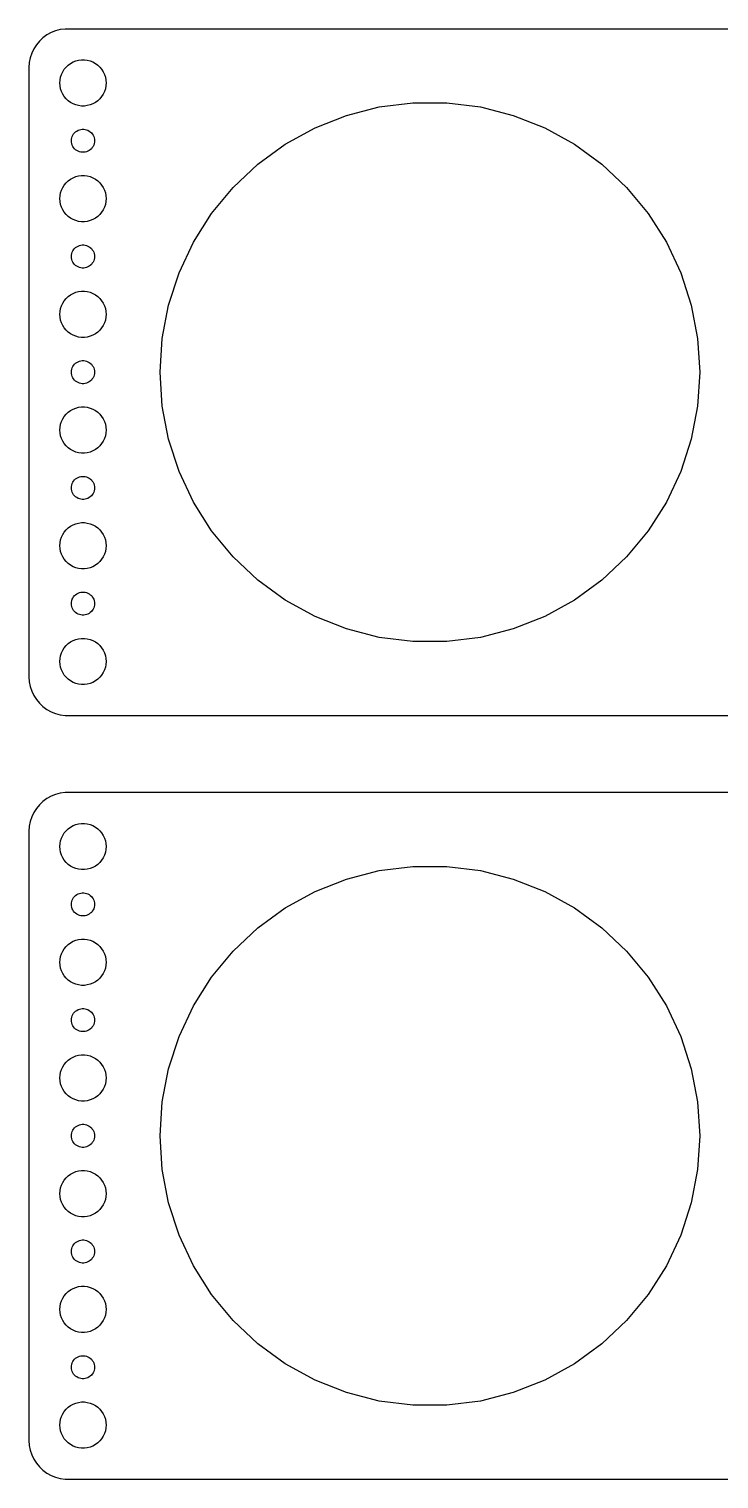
# Model space of a CAD drawing. Header units: metres. Extents: x -127 to 127, y 55 to 242.
# Drawn here: x -127 to -37.5, y 54.5 to 242.5 of the extents above; entities that cross this region are included whole.
import ezdxf

# ---------------------------------------------------------------- set-up
doc = ezdxf.new("R2010")
doc.units = ezdxf.units.M

msp = doc.modelspace()

# ---------------------------------------------------------------- linework, layer by layer
for p, q in [((-125.645, 240.923), (-126.045, 240.439)), ((-125.187, 241.353), (-125.645, 240.923)), ((-124.679, 241.722), (-125.187, 241.353)), ((-124.129, 242.024), (-124.679, 241.722)), ((-123.545, 242.255), (-124.129, 242.024)), ((-122.937, 242.411), (-123.545, 242.255)), ((-122.314, 242.49), (-122.937, 242.411)), ((122.314, 242.49), (-122.314, 242.49)), ((-126.843, 238.743), (-126.961, 238.127)), ((-126.649, 239.341), (-126.843, 238.743)), ((-126.382, 239.909), (-126.649, 239.341)), ((-126.045, 240.439), (-126.382, 239.909)), ((-126.961, 238.127), (-127, 237.5)), ((-127, 237.5), (-127, 158.5)), ((-122.789, 236.604), (-122.629, 236.945)), ((-122.629, 236.945), (-122.427, 237.263)), ((-122.427, 237.263), (-122.187, 237.554)), ((-122.187, 237.554), (-121.912, 237.812)), ((-121.912, 237.812), (-121.607, 238.033)), ((-121.607, 238.033), (-121.277, 238.214)), ((-121.277, 238.214), (-120.927, 238.353)), ((-120.927, 238.353), (-120.562, 238.447)), ((-120.562, 238.447), (-120.188, 238.494)), ((-120.188, 238.494), (-119.812, 238.494)), ((-119.812, 238.494), (-119.438, 238.447)), ((-119.438, 238.447), (-119.073, 238.353)), ((-119.073, 238.353), (-118.723, 238.214)), ((-118.723, 238.214), (-118.393, 238.033)), ((-118.393, 238.033), (-118.088, 237.812)), ((-118.088, 237.812), (-117.813, 237.554)), ((-117.813, 237.554), (-117.573, 237.263)), ((-117.573, 237.263), (-117.371, 236.945)), ((-117.371, 236.945), (-117.211, 236.604)), ((-123, 235.5), (-122.976, 235.876)), ((-122.976, 235.124), (-123, 235.5)), ((-122.976, 235.876), (-122.906, 236.246)), ((-122.906, 234.754), (-122.976, 235.124)), ((-122.906, 236.246), (-122.789, 236.604)), ((-117.211, 236.604), (-117.094, 236.246)), ((-117.094, 236.246), (-117.024, 235.876)), ((-117.024, 235.124), (-117.094, 234.754)), ((-117.024, 235.876), (-117, 235.5)), ((-117, 235.5), (-117.024, 235.124)), ((-122.789, 234.396), (-122.906, 234.754)), ((-122.629, 234.055), (-122.789, 234.396)), ((-122.427, 233.737), (-122.629, 234.055)), ((-122.187, 233.446), (-122.427, 233.737)), ((-121.912, 233.188), (-122.187, 233.446)), ((-121.607, 232.967), (-121.912, 233.188)), ((-118.088, 233.188), (-118.393, 232.967)), ((-117.813, 233.446), (-118.088, 233.188)), ((-117.573, 233.737), (-117.813, 233.446)), ((-117.371, 234.055), (-117.573, 233.737)), ((-117.211, 234.396), (-117.371, 234.055)), ((-117.094, 234.754), (-117.211, 234.396)), ((-121.277, 232.786), (-121.607, 232.967)), ((-120.927, 232.647), (-121.277, 232.786)), ((-120.562, 232.553), (-120.927, 232.647)), ((-120.188, 232.506), (-120.562, 232.553)), ((-119.812, 232.506), (-120.188, 232.506)), ((-119.438, 232.553), (-119.812, 232.506)), ((-119.073, 232.647), (-119.438, 232.553)), ((-118.723, 232.786), (-119.073, 232.647)), ((-118.393, 232.967), (-118.723, 232.786)), ((-89.9023, 229.669), (-85.8156, 231.287)), ((-85.8156, 231.287), (-81.5583, 232.38)), ((-81.5583, 232.38), (-77.1977, 232.931)), ((-77.1977, 232.931), (-72.8023, 232.931)), ((-72.8023, 232.931), (-68.4417, 232.38)), ((-68.4417, 232.38), (-64.1844, 231.287)), ((-64.1844, 231.287), (-60.0977, 229.669)), ((-120.804, 229.266), (-120.639, 229.357)), ((-120.639, 229.357), (-120.464, 229.427)), ((-120.464, 229.427), (-120.281, 229.473)), ((-120.281, 229.473), (-120.094, 229.497)), ((-120.094, 229.497), (-119.906, 229.497)), ((-119.906, 229.497), (-119.719, 229.473)), ((-119.719, 229.473), (-119.536, 229.427)), ((-119.536, 229.427), (-119.361, 229.357)), ((-119.361, 229.357), (-119.196, 229.266)), ((-93.7539, 227.551), (-89.9023, 229.669)), ((-60.0977, 229.669), (-56.2461, 227.551)), ((-121.5, 228), (-121.488, 228.188)), ((-121.488, 227.812), (-121.5, 228)), ((-121.488, 228.188), (-121.453, 228.373)), ((-121.453, 227.627), (-121.488, 227.812)), ((-121.453, 228.373), (-121.395, 228.552)), ((-121.395, 227.448), (-121.453, 227.627)), ((-121.395, 228.552), (-121.314, 228.723)), ((-121.314, 228.723), (-121.214, 228.882)), ((-121.214, 228.882), (-121.093, 229.027)), ((-121.093, 229.027), (-120.956, 229.156)), ((-120.956, 229.156), (-120.804, 229.266)), ((-119.196, 229.266), (-119.044, 229.156)), ((-119.044, 229.156), (-118.907, 229.027)), ((-118.907, 229.027), (-118.786, 228.882)), ((-118.786, 228.882), (-118.686, 228.723)), ((-118.686, 228.723), (-118.605, 228.552)), ((-118.605, 228.552), (-118.547, 228.373)), ((-118.547, 227.627), (-118.605, 227.448)), ((-118.547, 228.373), (-118.512, 228.188)), ((-118.512, 227.812), (-118.547, 227.627)), ((-118.512, 228.188), (-118.5, 228)), ((-118.5, 228), (-118.512, 227.812)), ((-97.3098, 224.968), (-93.7539, 227.551)), ((-56.2461, 227.551), (-52.6902, 224.968)), ((-121.314, 227.277), (-121.395, 227.448)), ((-121.214, 227.118), (-121.314, 227.277)), ((-121.093, 226.973), (-121.214, 227.118)), ((-120.956, 226.844), (-121.093, 226.973)), ((-120.804, 226.734), (-120.956, 226.844)), ((-120.639, 226.643), (-120.804, 226.734)), ((-120.464, 226.573), (-120.639, 226.643)), ((-120.281, 226.527), (-120.464, 226.573)), ((-120.094, 226.503), (-120.281, 226.527)), ((-119.906, 226.503), (-120.094, 226.503)), ((-119.719, 226.527), (-119.906, 226.503)), ((-119.536, 226.573), (-119.719, 226.527)), ((-119.361, 226.643), (-119.536, 226.573)), ((-119.196, 226.734), (-119.361, 226.643)), ((-119.044, 226.844), (-119.196, 226.734)), ((-118.907, 226.973), (-119.044, 226.844)), ((-118.786, 227.118), (-118.907, 226.973)), ((-118.686, 227.277), (-118.786, 227.118)), ((-118.605, 227.448), (-118.686, 227.277)), ((-100.514, 221.959), (-97.3098, 224.968)), ((-52.6902, 224.968), (-49.4861, 221.959)), ((-122.789, 221.604), (-122.629, 221.945)), ((-122.629, 221.945), (-122.427, 222.263)), ((-122.427, 222.263), (-122.187, 222.554)), ((-122.187, 222.554), (-121.912, 222.812)), ((-121.912, 222.812), (-121.607, 223.033)), ((-121.607, 223.033), (-121.277, 223.214)), ((-121.277, 223.214), (-120.927, 223.353)), ((-120.927, 223.353), (-120.562, 223.447)), ((-120.562, 223.447), (-120.188, 223.494)), ((-120.188, 223.494), (-119.812, 223.494)), ((-119.812, 223.494), (-119.438, 223.447)), ((-119.438, 223.447), (-119.073, 223.353)), ((-119.073, 223.353), (-118.723, 223.214)), ((-118.723, 223.214), (-118.393, 223.033)), ((-118.393, 223.033), (-118.088, 222.812)), ((-118.088, 222.812), (-117.813, 222.554)), ((-117.813, 222.554), (-117.573, 222.263)), ((-117.573, 222.263), (-117.371, 221.945)), ((-117.371, 221.945), (-117.211, 221.604)), ((-103.316, 218.572), (-100.514, 221.959)), ((-49.4861, 221.959), (-46.6844, 218.572)), ((-123, 220.5), (-122.976, 220.876)), ((-122.976, 220.124), (-123, 220.5)), ((-122.976, 220.876), (-122.906, 221.246)), ((-122.906, 219.754), (-122.976, 220.124)), ((-122.906, 221.246), (-122.789, 221.604)), ((-117.211, 221.604), (-117.094, 221.246)), ((-117.094, 221.246), (-117.024, 220.876)), ((-117.024, 220.124), (-117.094, 219.754)), ((-117.024, 220.876), (-117, 220.5)), ((-117, 220.5), (-117.024, 220.124)), ((-122.789, 219.396), (-122.906, 219.754)), ((-122.629, 219.055), (-122.789, 219.396)), ((-122.427, 218.737), (-122.629, 219.055)), ((-122.187, 218.446), (-122.427, 218.737)), ((-121.912, 218.188), (-122.187, 218.446)), ((-121.607, 217.967), (-121.912, 218.188)), ((-118.088, 218.188), (-118.393, 217.967)), ((-117.813, 218.446), (-118.088, 218.188)), ((-117.573, 218.737), (-117.813, 218.446)), ((-117.371, 219.055), (-117.573, 218.737)), ((-117.211, 219.396), (-117.371, 219.055)), ((-117.094, 219.754), (-117.211, 219.396)), ((-105.671, 214.861), (-103.316, 218.572)), ((-46.6844, 218.572), (-44.3293, 214.861)), ((-121.277, 217.786), (-121.607, 217.967)), ((-120.927, 217.647), (-121.277, 217.786)), ((-120.562, 217.553), (-120.927, 217.647)), ((-120.188, 217.506), (-120.562, 217.553)), ((-119.812, 217.506), (-120.188, 217.506)), ((-119.438, 217.553), (-119.812, 217.506)), ((-119.073, 217.647), (-119.438, 217.553)), ((-118.723, 217.786), (-119.073, 217.647)), ((-118.393, 217.967), (-118.723, 217.786)), ((-120.804, 214.266), (-120.639, 214.357)), ((-120.639, 214.357), (-120.464, 214.427)), ((-120.464, 214.427), (-120.281, 214.473)), ((-120.281, 214.473), (-120.094, 214.497)), ((-120.094, 214.497), (-119.906, 214.497)), ((-119.906, 214.497), (-119.719, 214.473)), ((-119.719, 214.473), (-119.536, 214.427)), ((-119.536, 214.427), (-119.361, 214.357)), ((-119.361, 214.357), (-119.196, 214.266)), ((-107.542, 210.884), (-105.671, 214.861)), ((-44.3293, 214.861), (-42.4578, 210.884)), ((-121.5, 213), (-121.488, 213.188)), ((-121.488, 212.812), (-121.5, 213)), ((-121.488, 213.188), (-121.453, 213.373)), ((-121.453, 212.627), (-121.488, 212.812)), ((-121.453, 213.373), (-121.395, 213.552)), ((-121.395, 212.448), (-121.453, 212.627)), ((-121.395, 213.552), (-121.314, 213.723)), ((-121.314, 212.277), (-121.395, 212.448)), ((-121.314, 213.723), (-121.214, 213.882)), ((-121.214, 213.882), (-121.093, 214.027)), ((-121.093, 214.027), (-120.956, 214.156)), ((-120.956, 214.156), (-120.804, 214.266)), ((-119.196, 214.266), (-119.044, 214.156)), ((-119.044, 214.156), (-118.907, 214.027)), ((-118.907, 214.027), (-118.786, 213.882)), ((-118.786, 213.882), (-118.686, 213.723)), ((-118.686, 213.723), (-118.605, 213.552)), ((-118.605, 212.448), (-118.686, 212.277)), ((-118.605, 213.552), (-118.547, 213.373)), ((-118.547, 212.627), (-118.605, 212.448)), ((-118.547, 213.373), (-118.512, 213.188)), ((-118.512, 212.812), (-118.547, 212.627)), ((-118.512, 213.188), (-118.5, 213)), ((-118.5, 213), (-118.512, 212.812)), ((-121.214, 212.118), (-121.314, 212.277)), ((-121.093, 211.973), (-121.214, 212.118)), ((-120.956, 211.844), (-121.093, 211.973)), ((-120.804, 211.734), (-120.956, 211.844)), ((-120.639, 211.643), (-120.804, 211.734)), ((-120.464, 211.573), (-120.639, 211.643)), ((-120.281, 211.527), (-120.464, 211.573)), ((-120.094, 211.503), (-120.281, 211.527)), ((-119.906, 211.503), (-120.094, 211.503)), ((-119.719, 211.527), (-119.906, 211.503)), ((-119.536, 211.573), (-119.719, 211.527)), ((-119.361, 211.643), (-119.536, 211.573)), ((-119.196, 211.734), (-119.361, 211.643)), ((-119.044, 211.844), (-119.196, 211.734)), ((-118.907, 211.973), (-119.044, 211.844)), ((-118.786, 212.118), (-118.907, 211.973)), ((-118.686, 212.277), (-118.786, 212.118)), ((-108.9, 206.704), (-107.542, 210.884)), ((-42.4578, 210.884), (-41.0996, 206.704)), ((-122.789, 206.604), (-122.629, 206.945)), ((-122.629, 206.945), (-122.427, 207.263)), ((-122.427, 207.263), (-122.187, 207.554)), ((-122.187, 207.554), (-121.912, 207.812)), ((-121.912, 207.812), (-121.607, 208.033)), ((-121.607, 208.033), (-121.277, 208.214)), ((-121.277, 208.214), (-120.927, 208.353)), ((-120.927, 208.353), (-120.562, 208.447)), ((-120.562, 208.447), (-120.188, 208.494)), ((-120.188, 208.494), (-119.812, 208.494)), ((-119.812, 208.494), (-119.438, 208.447)), ((-119.438, 208.447), (-119.073, 208.353)), ((-119.073, 208.353), (-118.723, 208.214)), ((-118.723, 208.214), (-118.393, 208.033)), ((-118.393, 208.033), (-118.088, 207.812)), ((-118.088, 207.812), (-117.813, 207.554)), ((-117.813, 207.554), (-117.573, 207.263)), ((-117.573, 207.263), (-117.371, 206.945)), ((-117.371, 206.945), (-117.211, 206.604)), ((-123, 205.5), (-122.976, 205.876)), ((-122.976, 205.124), (-123, 205.5)), ((-122.976, 205.876), (-122.906, 206.246)), ((-122.906, 204.754), (-122.976, 205.124)), ((-122.906, 206.246), (-122.789, 206.604)), ((-117.211, 206.604), (-117.094, 206.246)), ((-117.094, 206.246), (-117.024, 205.876)), ((-117.024, 205.124), (-117.094, 204.754)), ((-117.024, 205.876), (-117, 205.5)), ((-117, 205.5), (-117.024, 205.124)), ((-109.724, 202.387), (-108.9, 206.704)), ((-41.0996, 206.704), (-40.276, 202.387)), ((-122.789, 204.396), (-122.906, 204.754)), ((-122.629, 204.055), (-122.789, 204.396)), ((-122.427, 203.737), (-122.629, 204.055)), ((-122.187, 203.446), (-122.427, 203.737)), ((-121.912, 203.188), (-122.187, 203.446)), ((-121.607, 202.967), (-121.912, 203.188)), ((-118.088, 203.188), (-118.393, 202.967)), ((-117.813, 203.446), (-118.088, 203.188)), ((-117.573, 203.737), (-117.813, 203.446)), ((-117.371, 204.055), (-117.573, 203.737)), ((-117.211, 204.396), (-117.371, 204.055)), ((-117.094, 204.754), (-117.211, 204.396)), ((-121.277, 202.786), (-121.607, 202.967)), ((-120.927, 202.647), (-121.277, 202.786)), ((-120.562, 202.553), (-120.927, 202.647)), ((-120.188, 202.506), (-120.562, 202.553)), ((-119.812, 202.506), (-120.188, 202.506)), ((-119.438, 202.553), (-119.812, 202.506)), ((-119.073, 202.647), (-119.438, 202.553)), ((-118.723, 202.786), (-119.073, 202.647)), ((-118.393, 202.967), (-118.723, 202.786)), ((-110, 198), (-109.724, 202.387)), ((-40.276, 202.387), (-40, 198)), ((-120.956, 199.156), (-120.804, 199.266)), ((-120.804, 199.266), (-120.639, 199.357)), ((-120.639, 199.357), (-120.464, 199.427)), ((-120.464, 199.427), (-120.281, 199.473)), ((-120.281, 199.473), (-120.094, 199.497)), ((-120.094, 199.497), (-119.906, 199.497)), ((-119.906, 199.497), (-119.719, 199.473)), ((-119.719, 199.473), (-119.536, 199.427)), ((-119.536, 199.427), (-119.361, 199.357)), ((-119.361, 199.357), (-119.196, 199.266)), ((-119.196, 199.266), (-119.044, 199.156)), ((-121.5, 198), (-121.488, 198.188)), ((-121.488, 197.812), (-121.5, 198)), ((-121.488, 198.188), (-121.453, 198.373)), ((-121.453, 197.627), (-121.488, 197.812)), ((-121.453, 198.373), (-121.395, 198.552)), ((-121.395, 197.448), (-121.453, 197.627)), ((-121.395, 198.552), (-121.314, 198.723)), ((-121.314, 197.277), (-121.395, 197.448)), ((-121.314, 198.723), (-121.214, 198.882)), ((-121.214, 198.882), (-121.093, 199.027)), ((-121.093, 199.027), (-120.956, 199.156)), ((-119.044, 199.156), (-118.907, 199.027)), ((-118.907, 199.027), (-118.786, 198.882)), ((-118.786, 198.882), (-118.686, 198.723)), ((-118.686, 198.723), (-118.605, 198.552)), ((-118.605, 197.448), (-118.686, 197.277)), ((-118.605, 198.552), (-118.547, 198.373)), ((-118.547, 197.627), (-118.605, 197.448)), ((-118.547, 198.373), (-118.512, 198.188)), ((-118.512, 197.812), (-118.547, 197.627)), ((-118.512, 198.188), (-118.5, 198)), ((-118.5, 198), (-118.512, 197.812)), ((-109.724, 193.613), (-110, 198)), ((-40, 198), (-40.276, 193.613)), ((-121.214, 197.118), (-121.314, 197.277)), ((-121.093, 196.973), (-121.214, 197.118)), ((-120.956, 196.844), (-121.093, 196.973)), ((-120.804, 196.734), (-120.956, 196.844)), ((-120.639, 196.643), (-120.804, 196.734)), ((-120.464, 196.573), (-120.639, 196.643)), ((-120.281, 196.527), (-120.464, 196.573)), ((-120.094, 196.503), (-120.281, 196.527)), ((-119.906, 196.503), (-120.094, 196.503)), ((-119.719, 196.527), (-119.906, 196.503)), ((-119.536, 196.573), (-119.719, 196.527)), ((-119.361, 196.643), (-119.536, 196.573)), ((-119.196, 196.734), (-119.361, 196.643)), ((-119.044, 196.844), (-119.196, 196.734)), ((-118.907, 196.973), (-119.044, 196.844)), ((-118.786, 197.118), (-118.907, 196.973)), ((-118.686, 197.277), (-118.786, 197.118)), ((-122.789, 191.604), (-122.629, 191.945)), ((-122.629, 191.945), (-122.427, 192.263)), ((-122.427, 192.263), (-122.187, 192.554)), ((-122.187, 192.554), (-121.912, 192.812)), ((-121.912, 192.812), (-121.607, 193.033)), ((-121.607, 193.033), (-121.277, 193.214)), ((-121.277, 193.214), (-120.927, 193.353)), ((-120.927, 193.353), (-120.562, 193.447)), ((-120.562, 193.447), (-120.188, 193.494)), ((-120.188, 193.494), (-119.812, 193.494)), ((-119.812, 193.494), (-119.438, 193.447)), ((-119.438, 193.447), (-119.073, 193.353)), ((-119.073, 193.353), (-118.723, 193.214)), ((-118.723, 193.214), (-118.393, 193.033)), ((-118.393, 193.033), (-118.088, 192.812)), ((-118.088, 192.812), (-117.813, 192.554)), ((-117.813, 192.554), (-117.573, 192.263)), ((-117.573, 192.263), (-117.371, 191.945)), ((-117.371, 191.945), (-117.211, 191.604)), ((-108.9, 189.296), (-109.724, 193.613)), ((-40.276, 193.613), (-41.0996, 189.296)), ((-123, 190.5), (-122.976, 190.876)), ((-122.976, 190.124), (-123, 190.5)), ((-122.976, 190.876), (-122.906, 191.246)), ((-122.906, 189.754), (-122.976, 190.124)), ((-122.906, 191.246), (-122.789, 191.604)), ((-117.211, 191.604), (-117.094, 191.246)), ((-117.094, 191.246), (-117.024, 190.876)), ((-117.024, 190.124), (-117.094, 189.754)), ((-117.024, 190.876), (-117, 190.5)), ((-117, 190.5), (-117.024, 190.124)), ((-122.789, 189.396), (-122.906, 189.754)), ((-122.629, 189.055), (-122.789, 189.396)), ((-122.427, 188.737), (-122.629, 189.055)), ((-122.187, 188.446), (-122.427, 188.737)), ((-121.912, 188.188), (-122.187, 188.446)), ((-121.607, 187.967), (-121.912, 188.188)), ((-118.088, 188.188), (-118.393, 187.967)), ((-117.813, 188.446), (-118.088, 188.188)), ((-117.573, 188.737), (-117.813, 188.446)), ((-117.371, 189.055), (-117.573, 188.737)), ((-117.211, 189.396), (-117.371, 189.055)), ((-117.094, 189.754), (-117.211, 189.396)), ((-107.542, 185.116), (-108.9, 189.296)), ((-41.0996, 189.296), (-42.4578, 185.116)), ((-121.277, 187.786), (-121.607, 187.967)), ((-120.927, 187.647), (-121.277, 187.786)), ((-120.562, 187.553), (-120.927, 187.647)), ((-120.188, 187.506), (-120.562, 187.553)), ((-119.812, 187.506), (-120.188, 187.506)), ((-119.438, 187.553), (-119.812, 187.506)), ((-119.073, 187.647), (-119.438, 187.553)), ((-118.723, 187.786), (-119.073, 187.647)), ((-118.393, 187.967), (-118.723, 187.786)), ((-120.956, 184.156), (-120.804, 184.266)), ((-120.804, 184.266), (-120.639, 184.357)), ((-120.639, 184.357), (-120.464, 184.427)), ((-120.464, 184.427), (-120.281, 184.473)), ((-120.281, 184.473), (-120.094, 184.497)), ((-120.094, 184.497), (-119.906, 184.497)), ((-119.906, 184.497), (-119.719, 184.473)), ((-119.719, 184.473), (-119.536, 184.427)), ((-119.536, 184.427), (-119.361, 184.357)), ((-119.361, 184.357), (-119.196, 184.266)), ((-119.196, 184.266), (-119.044, 184.156)), ((-105.671, 181.139), (-107.542, 185.116)), ((-42.4578, 185.116), (-44.3293, 181.139)), ((-121.5, 183), (-121.488, 183.188)), ((-121.488, 182.812), (-121.5, 183)), ((-121.488, 183.188), (-121.453, 183.373)), ((-121.453, 182.627), (-121.488, 182.812)), ((-121.453, 183.373), (-121.395, 183.552)), ((-121.395, 182.448), (-121.453, 182.627)), ((-121.395, 183.552), (-121.314, 183.723)), ((-121.314, 182.277), (-121.395, 182.448)), ((-121.314, 183.723), (-121.214, 183.882)), ((-121.214, 183.882), (-121.093, 184.027)), ((-121.093, 184.027), (-120.956, 184.156)), ((-119.044, 184.156), (-118.907, 184.027)), ((-118.907, 184.027), (-118.786, 183.882)), ((-118.786, 183.882), (-118.686, 183.723)), ((-118.686, 183.723), (-118.605, 183.552)), ((-118.605, 182.448), (-118.686, 182.277)), ((-118.605, 183.552), (-118.547, 183.373)), ((-118.547, 182.627), (-118.605, 182.448)), ((-118.547, 183.373), (-118.512, 183.188)), ((-118.512, 182.812), (-118.547, 182.627)), ((-118.512, 183.188), (-118.5, 183)), ((-118.5, 183), (-118.512, 182.812)), ((-121.214, 182.118), (-121.314, 182.277)), ((-121.093, 181.973), (-121.214, 182.118)), ((-120.956, 181.844), (-121.093, 181.973)), ((-120.804, 181.734), (-120.956, 181.844)), ((-120.639, 181.643), (-120.804, 181.734)), ((-120.464, 181.573), (-120.639, 181.643)), ((-120.281, 181.527), (-120.464, 181.573)), ((-120.094, 181.503), (-120.281, 181.527)), ((-119.906, 181.503), (-120.094, 181.503)), ((-119.719, 181.527), (-119.906, 181.503)), ((-119.536, 181.573), (-119.719, 181.527)), ((-119.361, 181.643), (-119.536, 181.573)), ((-119.196, 181.734), (-119.361, 181.643)), ((-119.044, 181.844), (-119.196, 181.734)), ((-118.907, 181.973), (-119.044, 181.844)), ((-118.786, 182.118), (-118.907, 181.973)), ((-118.686, 182.277), (-118.786, 182.118)), ((-103.316, 177.428), (-105.671, 181.139)), ((-44.3293, 181.139), (-46.6844, 177.428)), ((-122.789, 176.604), (-122.629, 176.945)), ((-122.629, 176.945), (-122.427, 177.263)), ((-122.427, 177.263), (-122.187, 177.554)), ((-122.187, 177.554), (-121.912, 177.812)), ((-121.912, 177.812), (-121.607, 178.033)), ((-121.607, 178.033), (-121.277, 178.214)), ((-121.277, 178.214), (-120.927, 178.353)), ((-120.927, 178.353), (-120.562, 178.447)), ((-120.562, 178.447), (-120.188, 178.494)), ((-120.188, 178.494), (-119.812, 178.494)), ((-119.812, 178.494), (-119.438, 178.447)), ((-119.438, 178.447), (-119.073, 178.353)), ((-119.073, 178.353), (-118.723, 178.214)), ((-118.723, 178.214), (-118.393, 178.033)), ((-118.393, 178.033), (-118.088, 177.812)), ((-118.088, 177.812), (-117.813, 177.554)), ((-117.813, 177.554), (-117.573, 177.263)), ((-117.573, 177.263), (-117.371, 176.945)), ((-117.371, 176.945), (-117.211, 176.604)), ((-100.514, 174.041), (-103.316, 177.428)), ((-46.6844, 177.428), (-49.4861, 174.041)), ((-123, 175.5), (-122.976, 175.876)), ((-122.976, 175.124), (-123, 175.5)), ((-122.976, 175.876), (-122.906, 176.246)), ((-122.906, 174.754), (-122.976, 175.124)), ((-122.906, 176.246), (-122.789, 176.604)), ((-117.211, 176.604), (-117.094, 176.246)), ((-117.094, 176.246), (-117.024, 175.876)), ((-117.024, 175.124), (-117.094, 174.754)), ((-117.024, 175.876), (-117, 175.5)), ((-117, 175.5), (-117.024, 175.124)), ((-122.789, 174.396), (-122.906, 174.754)), ((-122.629, 174.055), (-122.789, 174.396)), ((-122.427, 173.737), (-122.629, 174.055)), ((-122.187, 173.446), (-122.427, 173.737)), ((-121.912, 173.188), (-122.187, 173.446)), ((-121.607, 172.967), (-121.912, 173.188)), ((-121.277, 172.786), (-121.607, 172.967)), ((-118.393, 172.967), (-118.723, 172.786)), ((-118.088, 173.188), (-118.393, 172.967)), ((-117.813, 173.446), (-118.088, 173.188)), ((-117.573, 173.737), (-117.813, 173.446)), ((-117.371, 174.055), (-117.573, 173.737)), ((-117.211, 174.396), (-117.371, 174.055)), ((-117.094, 174.754), (-117.211, 174.396)), ((-97.3098, 171.032), (-100.514, 174.041)), ((-49.4861, 174.041), (-52.6902, 171.032)), ((-120.927, 172.647), (-121.277, 172.786)), ((-120.562, 172.553), (-120.927, 172.647)), ((-120.188, 172.506), (-120.562, 172.553)), ((-119.812, 172.506), (-120.188, 172.506)), ((-119.438, 172.553), (-119.812, 172.506)), ((-119.073, 172.647), (-119.438, 172.553)), ((-118.723, 172.786), (-119.073, 172.647)), ((-120.956, 169.156), (-120.804, 169.266)), ((-120.804, 169.266), (-120.639, 169.357)), ((-120.639, 169.357), (-120.464, 169.427)), ((-120.464, 169.427), (-120.281, 169.473)), ((-120.281, 169.473), (-120.094, 169.497)), ((-120.094, 169.497), (-119.906, 169.497)), ((-119.906, 169.497), (-119.719, 169.473)), ((-119.719, 169.473), (-119.536, 169.427)), ((-119.536, 169.427), (-119.361, 169.357)), ((-119.361, 169.357), (-119.196, 169.266)), ((-119.196, 169.266), (-119.044, 169.156)), ((-93.7539, 168.449), (-97.3098, 171.032)), ((-52.6902, 171.032), (-56.2461, 168.449)), ((-121.5, 168), (-121.488, 168.188)), ((-121.488, 167.812), (-121.5, 168)), ((-121.488, 168.188), (-121.453, 168.373)), ((-121.453, 167.627), (-121.488, 167.812)), ((-121.453, 168.373), (-121.395, 168.552)), ((-121.395, 167.448), (-121.453, 167.627)), ((-121.395, 168.552), (-121.314, 168.723)), ((-121.314, 167.277), (-121.395, 167.448)), ((-121.314, 168.723), (-121.214, 168.882)), ((-121.214, 168.882), (-121.093, 169.027)), ((-121.093, 169.027), (-120.956, 169.156)), ((-119.044, 169.156), (-118.907, 169.027)), ((-118.907, 169.027), (-118.786, 168.882)), ((-118.786, 168.882), (-118.686, 168.723)), ((-118.686, 168.723), (-118.605, 168.552)), ((-118.605, 167.448), (-118.686, 167.277)), ((-118.605, 168.552), (-118.547, 168.373)), ((-118.547, 167.627), (-118.605, 167.448)), ((-118.547, 168.373), (-118.512, 168.188)), ((-118.512, 167.812), (-118.547, 167.627)), ((-118.512, 168.188), (-118.5, 168)), ((-118.5, 168), (-118.512, 167.812)), ((-89.9023, 166.331), (-93.7539, 168.449)), ((-56.2461, 168.449), (-60.0977, 166.331)), ((-121.214, 167.118), (-121.314, 167.277)), ((-121.093, 166.973), (-121.214, 167.118)), ((-120.956, 166.844), (-121.093, 166.973)), ((-120.804, 166.734), (-120.956, 166.844)), ((-120.639, 166.643), (-120.804, 166.734)), ((-120.464, 166.573), (-120.639, 166.643)), ((-120.281, 166.527), (-120.464, 166.573)), ((-120.094, 166.503), (-120.281, 166.527)), ((-119.906, 166.503), (-120.094, 166.503)), ((-119.719, 166.527), (-119.906, 166.503)), ((-119.536, 166.573), (-119.719, 166.527)), ((-119.361, 166.643), (-119.536, 166.573)), ((-119.196, 166.734), (-119.361, 166.643)), ((-119.044, 166.844), (-119.196, 166.734)), ((-118.907, 166.973), (-119.044, 166.844)), ((-118.786, 167.118), (-118.907, 166.973)), ((-118.686, 167.277), (-118.786, 167.118)), ((-85.8156, 164.713), (-89.9023, 166.331)), ((-60.0977, 166.331), (-64.1844, 164.713)), ((-81.5583, 163.62), (-85.8156, 164.713)), ((-77.1977, 163.069), (-81.5583, 163.62)), ((-68.4417, 163.62), (-72.8023, 163.069)), ((-64.1844, 164.713), (-68.4417, 163.62)), ((-122.789, 161.604), (-122.629, 161.945)), ((-122.629, 161.945), (-122.427, 162.263)), ((-122.427, 162.263), (-122.187, 162.554)), ((-122.187, 162.554), (-121.912, 162.812)), ((-121.912, 162.812), (-121.607, 163.033)), ((-121.607, 163.033), (-121.277, 163.214)), ((-121.277, 163.214), (-120.927, 163.353)), ((-120.927, 163.353), (-120.562, 163.447)), ((-120.562, 163.447), (-120.188, 163.494)), ((-120.188, 163.494), (-119.812, 163.494)), ((-119.812, 163.494), (-119.438, 163.447)), ((-119.438, 163.447), (-119.073, 163.353)), ((-119.073, 163.353), (-118.723, 163.214)), ((-118.723, 163.214), (-118.393, 163.033)), ((-118.393, 163.033), (-118.088, 162.812)), ((-118.088, 162.812), (-117.813, 162.554)), ((-117.813, 162.554), (-117.573, 162.263)), ((-117.573, 162.263), (-117.371, 161.945)), ((-117.371, 161.945), (-117.211, 161.604)), ((-72.8023, 163.069), (-77.1977, 163.069)), ((-123, 160.5), (-122.976, 160.876)), ((-122.976, 160.124), (-123, 160.5)), ((-122.976, 160.876), (-122.906, 161.246)), ((-122.906, 159.754), (-122.976, 160.124)), ((-122.906, 161.246), (-122.789, 161.604)), ((-117.211, 161.604), (-117.094, 161.246)), ((-117.094, 161.246), (-117.024, 160.876)), ((-117.024, 160.124), (-117.094, 159.754)), ((-117.024, 160.876), (-117, 160.5)), ((-117, 160.5), (-117.024, 160.124)), ((-127, 158.5), (-126.961, 157.873)), ((-122.789, 159.396), (-122.906, 159.754)), ((-122.629, 159.055), (-122.789, 159.396)), ((-122.427, 158.737), (-122.629, 159.055)), ((-122.187, 158.446), (-122.427, 158.737)), ((-121.912, 158.188), (-122.187, 158.446)), ((-121.607, 157.967), (-121.912, 158.188)), ((-121.277, 157.786), (-121.607, 157.967)), ((-118.393, 157.967), (-118.723, 157.786)), ((-118.088, 158.188), (-118.393, 157.967)), ((-117.813, 158.446), (-118.088, 158.188)), ((-117.573, 158.737), (-117.813, 158.446)), ((-117.371, 159.055), (-117.573, 158.737)), ((-117.211, 159.396), (-117.371, 159.055)), ((-117.094, 159.754), (-117.211, 159.396)), ((-126.961, 157.873), (-126.843, 157.257)), ((-126.843, 157.257), (-126.649, 156.659)), ((-126.649, 156.659), (-126.382, 156.091)), ((-126.382, 156.091), (-126.045, 155.561)), ((-120.927, 157.647), (-121.277, 157.786)), ((-120.562, 157.553), (-120.927, 157.647)), ((-120.188, 157.506), (-120.562, 157.553)), ((-119.812, 157.506), (-120.188, 157.506)), ((-119.438, 157.553), (-119.812, 157.506)), ((-119.073, 157.647), (-119.438, 157.553)), ((-118.723, 157.786), (-119.073, 157.647)), ((-126.045, 155.561), (-125.645, 155.077)), ((-125.645, 155.077), (-125.187, 154.647)), ((-125.187, 154.647), (-124.679, 154.278)), ((-124.679, 154.278), (-124.129, 153.976)), ((-124.129, 153.976), (-123.545, 153.745)), ((-123.545, 153.745), (-122.937, 153.589)), ((-122.937, 153.589), (-122.314, 153.51)), ((-122.314, 153.51), (122.314, 153.51)), ((-124.129, 143.024), (-124.679, 142.722)), ((-123.545, 143.255), (-124.129, 143.024)), ((-122.937, 143.411), (-123.545, 143.255)), ((-122.314, 143.49), (-122.937, 143.411)), ((122.314, 143.49), (-122.314, 143.49)), ((-126.045, 141.439), (-126.382, 140.909)), ((-125.645, 141.923), (-126.045, 141.439)), ((-125.187, 142.353), (-125.645, 141.923)), ((-124.679, 142.722), (-125.187, 142.353)), ((-126.961, 139.127), (-127, 138.5)), ((-126.843, 139.743), (-126.961, 139.127)), ((-126.649, 140.341), (-126.843, 139.743)), ((-126.382, 140.909), (-126.649, 140.341)), ((-121.607, 139.033), (-121.277, 139.214)), ((-121.277, 139.214), (-120.927, 139.353)), ((-120.927, 139.353), (-120.562, 139.447)), ((-120.562, 139.447), (-120.188, 139.494)), ((-120.188, 139.494), (-119.812, 139.494)), ((-119.812, 139.494), (-119.438, 139.447)), ((-119.438, 139.447), (-119.073, 139.353)), ((-119.073, 139.353), (-118.723, 139.214)), ((-118.723, 139.214), (-118.393, 139.033)), ((-127, 138.5), (-127, 59.5)), ((-122.976, 136.876), (-122.906, 137.246)), ((-122.906, 137.246), (-122.789, 137.604)), ((-122.789, 137.604), (-122.629, 137.945)), ((-122.629, 137.945), (-122.427, 138.263)), ((-122.427, 138.263), (-122.187, 138.554)), ((-122.187, 138.554), (-121.912, 138.812)), ((-121.912, 138.812), (-121.607, 139.033)), ((-118.393, 139.033), (-118.088, 138.812)), ((-118.088, 138.812), (-117.813, 138.554)), ((-117.813, 138.554), (-117.573, 138.263)), ((-117.573, 138.263), (-117.371, 137.945)), ((-117.371, 137.945), (-117.211, 137.604)), ((-117.211, 137.604), (-117.094, 137.246)), ((-117.094, 137.246), (-117.024, 136.876)), ((-123, 136.5), (-122.976, 136.876)), ((-122.976, 136.124), (-123, 136.5)), ((-122.906, 135.754), (-122.976, 136.124)), ((-122.789, 135.396), (-122.906, 135.754)), ((-122.629, 135.055), (-122.789, 135.396)), ((-117.211, 135.396), (-117.371, 135.055)), ((-117.094, 135.754), (-117.211, 135.396)), ((-117.024, 136.124), (-117.094, 135.754)), ((-117.024, 136.876), (-117, 136.5)), ((-117, 136.5), (-117.024, 136.124)), ((-122.427, 134.737), (-122.629, 135.055)), ((-122.187, 134.446), (-122.427, 134.737)), ((-121.912, 134.188), (-122.187, 134.446)), ((-121.607, 133.967), (-121.912, 134.188)), ((-121.277, 133.786), (-121.607, 133.967)), ((-120.927, 133.647), (-121.277, 133.786)), ((-120.562, 133.553), (-120.927, 133.647)), ((-120.188, 133.506), (-120.562, 133.553)), ((-119.812, 133.506), (-120.188, 133.506)), ((-119.438, 133.553), (-119.812, 133.506)), ((-119.073, 133.647), (-119.438, 133.553)), ((-118.723, 133.786), (-119.073, 133.647)), ((-118.393, 133.967), (-118.723, 133.786)), ((-118.088, 134.188), (-118.393, 133.967)), ((-117.813, 134.446), (-118.088, 134.188)), ((-117.573, 134.737), (-117.813, 134.446)), ((-117.371, 135.055), (-117.573, 134.737)), ((-81.5583, 133.38), (-77.1977, 133.931)), ((-77.1977, 133.931), (-72.8023, 133.931)), ((-72.8023, 133.931), (-68.4417, 133.38)), ((-89.9023, 130.669), (-85.8156, 132.287)), ((-85.8156, 132.287), (-81.5583, 133.38)), ((-68.4417, 133.38), (-64.1844, 132.287)), ((-64.1844, 132.287), (-60.0977, 130.669)), ((-121.395, 129.552), (-121.314, 129.723)), ((-121.314, 129.723), (-121.214, 129.882)), ((-121.214, 129.882), (-121.093, 130.027)), ((-121.093, 130.027), (-120.956, 130.156)), ((-120.956, 130.156), (-120.804, 130.266)), ((-120.804, 130.266), (-120.639, 130.357)), ((-120.639, 130.357), (-120.464, 130.427)), ((-120.464, 130.427), (-120.281, 130.473)), ((-120.281, 130.473), (-120.094, 130.497)), ((-120.094, 130.497), (-119.906, 130.497)), ((-119.906, 130.497), (-119.719, 130.473)), ((-119.719, 130.473), (-119.536, 130.427)), ((-119.536, 130.427), (-119.361, 130.357)), ((-119.361, 130.357), (-119.196, 130.266)), ((-119.196, 130.266), (-119.044, 130.156)), ((-119.044, 130.156), (-118.907, 130.027)), ((-118.907, 130.027), (-118.786, 129.882)), ((-118.786, 129.882), (-118.686, 129.723)), ((-118.686, 129.723), (-118.605, 129.552)), ((-93.7539, 128.551), (-89.9023, 130.669)), ((-60.0977, 130.669), (-56.2461, 128.551)), ((-121.5, 129), (-121.488, 129.188)), ((-121.488, 128.812), (-121.5, 129)), ((-121.488, 129.188), (-121.453, 129.373)), ((-121.453, 128.627), (-121.488, 128.812)), ((-121.453, 129.373), (-121.395, 129.552)), ((-121.395, 128.448), (-121.453, 128.627)), ((-121.314, 128.277), (-121.395, 128.448)), ((-121.214, 128.118), (-121.314, 128.277)), ((-121.093, 127.973), (-121.214, 128.118)), ((-120.956, 127.844), (-121.093, 127.973)), ((-120.804, 127.734), (-120.956, 127.844)), ((-119.044, 127.844), (-119.196, 127.734)), ((-118.907, 127.973), (-119.044, 127.844)), ((-118.786, 128.118), (-118.907, 127.973)), ((-118.686, 128.277), (-118.786, 128.118)), ((-118.605, 128.448), (-118.686, 128.277)), ((-118.605, 129.552), (-118.547, 129.373)), ((-118.547, 128.627), (-118.605, 128.448)), ((-118.547, 129.373), (-118.512, 129.188)), ((-118.512, 128.812), (-118.547, 128.627)), ((-118.512, 129.188), (-118.5, 129)), ((-118.5, 129), (-118.512, 128.812)), ((-97.3098, 125.968), (-93.7539, 128.551)), ((-56.2461, 128.551), (-52.6902, 125.968)), ((-120.639, 127.643), (-120.804, 127.734)), ((-120.464, 127.573), (-120.639, 127.643)), ((-120.281, 127.527), (-120.464, 127.573)), ((-120.094, 127.503), (-120.281, 127.527)), ((-119.906, 127.503), (-120.094, 127.503)), ((-119.719, 127.527), (-119.906, 127.503)), ((-119.536, 127.573), (-119.719, 127.527)), ((-119.361, 127.643), (-119.536, 127.573)), ((-119.196, 127.734), (-119.361, 127.643)), ((-100.514, 122.959), (-97.3098, 125.968)), ((-52.6902, 125.968), (-49.4861, 122.959)), ((-121.607, 124.033), (-121.277, 124.214)), ((-121.277, 124.214), (-120.927, 124.353)), ((-120.927, 124.353), (-120.562, 124.447)), ((-120.562, 124.447), (-120.188, 124.494)), ((-120.188, 124.494), (-119.812, 124.494)), ((-119.812, 124.494), (-119.438, 124.447)), ((-119.438, 124.447), (-119.073, 124.353)), ((-119.073, 124.353), (-118.723, 124.214)), ((-118.723, 124.214), (-118.393, 124.033)), ((-122.976, 121.876), (-122.906, 122.246)), ((-122.906, 122.246), (-122.789, 122.604)), ((-122.789, 122.604), (-122.629, 122.945)), ((-122.629, 122.945), (-122.427, 123.263)), ((-122.427, 123.263), (-122.187, 123.554)), ((-122.187, 123.554), (-121.912, 123.812)), ((-121.912, 123.812), (-121.607, 124.033)), ((-118.393, 124.033), (-118.088, 123.812)), ((-118.088, 123.812), (-117.813, 123.554)), ((-117.813, 123.554), (-117.573, 123.263)), ((-117.573, 123.263), (-117.371, 122.945)), ((-117.371, 122.945), (-117.211, 122.604)), ((-117.211, 122.604), (-117.094, 122.246)), ((-117.094, 122.246), (-117.024, 121.876)), ((-103.316, 119.572), (-100.514, 122.959)), ((-49.4861, 122.959), (-46.6844, 119.572)), ((-123, 121.5), (-122.976, 121.876)), ((-122.976, 121.124), (-123, 121.5)), ((-122.906, 120.754), (-122.976, 121.124)), ((-122.789, 120.396), (-122.906, 120.754)), ((-122.629, 120.055), (-122.789, 120.396)), ((-117.211, 120.396), (-117.371, 120.055)), ((-117.094, 120.754), (-117.211, 120.396)), ((-117.024, 121.124), (-117.094, 120.754)), ((-117.024, 121.876), (-117, 121.5)), ((-117, 121.5), (-117.024, 121.124)), ((-122.427, 119.737), (-122.629, 120.055)), ((-122.187, 119.446), (-122.427, 119.737)), ((-121.912, 119.188), (-122.187, 119.446)), ((-121.607, 118.967), (-121.912, 119.188)), ((-121.277, 118.786), (-121.607, 118.967)), ((-120.927, 118.647), (-121.277, 118.786)), ((-120.562, 118.553), (-120.927, 118.647)), ((-120.188, 118.506), (-120.562, 118.553)), ((-119.812, 118.506), (-120.188, 118.506)), ((-119.438, 118.553), (-119.812, 118.506)), ((-119.073, 118.647), (-119.438, 118.553)), ((-118.723, 118.786), (-119.073, 118.647)), ((-118.393, 118.967), (-118.723, 118.786)), ((-118.088, 119.188), (-118.393, 118.967)), ((-117.813, 119.446), (-118.088, 119.188)), ((-117.573, 119.737), (-117.813, 119.446)), ((-117.371, 120.055), (-117.573, 119.737)), ((-105.671, 115.861), (-103.316, 119.572)), ((-46.6844, 119.572), (-44.3293, 115.861)), ((-121.395, 114.552), (-121.314, 114.723)), ((-121.314, 114.723), (-121.214, 114.882)), ((-121.214, 114.882), (-121.093, 115.027)), ((-121.093, 115.027), (-120.956, 115.156)), ((-120.956, 115.156), (-120.804, 115.266)), ((-120.804, 115.266), (-120.639, 115.357)), ((-120.639, 115.357), (-120.464, 115.427)), ((-120.464, 115.427), (-120.281, 115.473)), ((-120.281, 115.473), (-120.094, 115.497)), ((-120.094, 115.497), (-119.906, 115.497)), ((-119.906, 115.497), (-119.719, 115.473)), ((-119.719, 115.473), (-119.536, 115.427)), ((-119.536, 115.427), (-119.361, 115.357)), ((-119.361, 115.357), (-119.196, 115.266)), ((-119.196, 115.266), (-119.044, 115.156)), ((-119.044, 115.156), (-118.907, 115.027)), ((-118.907, 115.027), (-118.786, 114.882)), ((-118.786, 114.882), (-118.686, 114.723)), ((-118.686, 114.723), (-118.605, 114.552)), ((-107.542, 111.884), (-105.671, 115.861)), ((-44.3293, 115.861), (-42.4578, 111.884)), ((-121.5, 114), (-121.488, 114.188)), ((-121.488, 113.812), (-121.5, 114)), ((-121.488, 114.188), (-121.453, 114.373)), ((-121.453, 113.627), (-121.488, 113.812)), ((-121.453, 114.373), (-121.395, 114.552)), ((-121.395, 113.448), (-121.453, 113.627)), ((-121.314, 113.277), (-121.395, 113.448)), ((-121.214, 113.118), (-121.314, 113.277)), ((-121.093, 112.973), (-121.214, 113.118)), ((-120.956, 112.844), (-121.093, 112.973)), ((-120.804, 112.734), (-120.956, 112.844)), ((-119.044, 112.844), (-119.196, 112.734)), ((-118.907, 112.973), (-119.044, 112.844)), ((-118.786, 113.118), (-118.907, 112.973)), ((-118.686, 113.277), (-118.786, 113.118)), ((-118.605, 113.448), (-118.686, 113.277)), ((-118.605, 114.552), (-118.547, 114.373)), ((-118.547, 113.627), (-118.605, 113.448)), ((-118.547, 114.373), (-118.512, 114.188)), ((-118.512, 113.812), (-118.547, 113.627)), ((-118.512, 114.188), (-118.5, 114)), ((-118.5, 114), (-118.512, 113.812)), ((-120.639, 112.643), (-120.804, 112.734)), ((-120.464, 112.573), (-120.639, 112.643)), ((-120.281, 112.527), (-120.464, 112.573)), ((-120.094, 112.503), (-120.281, 112.527)), ((-119.906, 112.503), (-120.094, 112.503)), ((-119.719, 112.527), (-119.906, 112.503)), ((-119.536, 112.573), (-119.719, 112.527)), ((-119.361, 112.643), (-119.536, 112.573)), ((-119.196, 112.734), (-119.361, 112.643)), ((-108.9, 107.704), (-107.542, 111.884)), ((-42.4578, 111.884), (-41.0996, 107.704)), ((-121.912, 108.812), (-121.607, 109.033)), ((-121.607, 109.033), (-121.277, 109.214)), ((-121.277, 109.214), (-120.927, 109.353)), ((-120.927, 109.353), (-120.562, 109.447)), ((-120.562, 109.447), (-120.188, 109.494)), ((-120.188, 109.494), (-119.812, 109.494)), ((-119.812, 109.494), (-119.438, 109.447)), ((-119.438, 109.447), (-119.073, 109.353)), ((-119.073, 109.353), (-118.723, 109.214)), ((-118.723, 109.214), (-118.393, 109.033)), ((-118.393, 109.033), (-118.088, 108.812)), ((-122.976, 106.876), (-122.906, 107.246)), ((-122.906, 107.246), (-122.789, 107.604)), ((-122.789, 107.604), (-122.629, 107.945)), ((-122.629, 107.945), (-122.427, 108.263)), ((-122.427, 108.263), (-122.187, 108.554)), ((-122.187, 108.554), (-121.912, 108.812)), ((-118.088, 108.812), (-117.813, 108.554)), ((-117.813, 108.554), (-117.573, 108.263)), ((-117.573, 108.263), (-117.371, 107.945)), ((-117.371, 107.945), (-117.211, 107.604)), ((-117.211, 107.604), (-117.094, 107.246)), ((-117.094, 107.246), (-117.024, 106.876)), ((-109.724, 103.387), (-108.9, 107.704)), ((-41.0996, 107.704), (-40.276, 103.387)), ((-123, 106.5), (-122.976, 106.876)), ((-122.976, 106.124), (-123, 106.5)), ((-122.906, 105.754), (-122.976, 106.124)), ((-122.789, 105.396), (-122.906, 105.754)), ((-122.629, 105.055), (-122.789, 105.396)), ((-117.211, 105.396), (-117.371, 105.055)), ((-117.094, 105.754), (-117.211, 105.396)), ((-117.024, 106.124), (-117.094, 105.754)), ((-117.024, 106.876), (-117, 106.5)), ((-117, 106.5), (-117.024, 106.124)), ((-122.427, 104.737), (-122.629, 105.055)), ((-122.187, 104.446), (-122.427, 104.737)), ((-121.912, 104.188), (-122.187, 104.446)), ((-121.607, 103.967), (-121.912, 104.188)), ((-121.277, 103.786), (-121.607, 103.967)), ((-120.927, 103.647), (-121.277, 103.786)), ((-120.562, 103.553), (-120.927, 103.647)), ((-120.188, 103.506), (-120.562, 103.553)), ((-119.812, 103.506), (-120.188, 103.506)), ((-119.438, 103.553), (-119.812, 103.506)), ((-119.073, 103.647), (-119.438, 103.553)), ((-118.723, 103.786), (-119.073, 103.647)), ((-118.393, 103.967), (-118.723, 103.786)), ((-118.088, 104.188), (-118.393, 103.967)), ((-117.813, 104.446), (-118.088, 104.188)), ((-117.573, 104.737), (-117.813, 104.446)), ((-117.371, 105.055), (-117.573, 104.737)), ((-110, 99), (-109.724, 103.387)), ((-40.276, 103.387), (-40, 99)), ((-121.395, 99.5522), (-121.314, 99.7226)), ((-121.314, 99.7226), (-121.214, 99.8817)), ((-121.214, 99.8817), (-121.093, 100.027)), ((-121.093, 100.027), (-120.956, 100.156)), ((-120.956, 100.156), (-120.804, 100.266)), ((-120.804, 100.266), (-120.639, 100.357)), ((-120.639, 100.357), (-120.464, 100.427)), ((-120.464, 100.427), (-120.281, 100.473)), ((-120.281, 100.473), (-120.094, 100.497)), ((-120.094, 100.497), (-119.906, 100.497)), ((-119.906, 100.497), (-119.719, 100.473)), ((-119.719, 100.473), (-119.536, 100.427)), ((-119.536, 100.427), (-119.361, 100.357)), ((-119.361, 100.357), (-119.196, 100.266)), ((-119.196, 100.266), (-119.044, 100.156)), ((-119.044, 100.156), (-118.907, 100.027)), ((-118.907, 100.027), (-118.786, 99.8817)), ((-118.786, 99.8817), (-118.686, 99.7226)), ((-118.686, 99.7226), (-118.605, 99.5522)), ((-121.5, 99), (-121.488, 99.188)), ((-121.488, 98.812), (-121.5, 99)), ((-121.488, 99.188), (-121.453, 99.373)), ((-121.453, 98.627), (-121.488, 98.812)), ((-121.453, 99.373), (-121.395, 99.5522)), ((-121.395, 98.4478), (-121.453, 98.627)), ((-121.314, 98.2774), (-121.395, 98.4478)), ((-121.214, 98.1183), (-121.314, 98.2774)), ((-121.093, 97.9732), (-121.214, 98.1183)), ((-120.956, 97.8442), (-121.093, 97.9732)), ((-120.804, 97.7335), (-120.956, 97.8442)), ((-119.044, 97.8442), (-119.196, 97.7335)), ((-118.907, 97.9732), (-119.044, 97.8442)), ((-118.786, 98.1183), (-118.907, 97.9732)), ((-118.686, 98.2774), (-118.786, 98.1183)), ((-118.605, 98.4478), (-118.686, 98.2774)), ((-118.605, 99.5522), (-118.547, 99.373)), ((-118.547, 98.627), (-118.605, 98.4478)), ((-118.547, 99.373), (-118.512, 99.188)), ((-118.512, 98.812), (-118.547, 98.627)), ((-118.512, 99.188), (-118.5, 99)), ((-118.5, 99), (-118.512, 98.812)), ((-109.724, 94.6133), (-110, 99)), ((-40, 99), (-40.276, 94.6133)), ((-120.639, 97.6428), (-120.804, 97.7335)), ((-120.464, 97.5734), (-120.639, 97.6428)), ((-120.281, 97.5266), (-120.464, 97.5734)), ((-120.094, 97.503), (-120.281, 97.5266)), ((-119.906, 97.503), (-120.094, 97.503)), ((-119.719, 97.5266), (-119.906, 97.503)), ((-119.536, 97.5734), (-119.719, 97.5266)), ((-119.361, 97.6428), (-119.536, 97.5734)), ((-119.196, 97.7335), (-119.361, 97.6428)), ((-121.912, 93.8116), (-121.607, 94.033)), ((-121.607, 94.033), (-121.277, 94.2145)), ((-121.277, 94.2145), (-120.927, 94.3532)), ((-120.927, 94.3532), (-120.562, 94.4469)), ((-120.562, 94.4469), (-120.188, 94.4941)), ((-120.188, 94.4941), (-119.812, 94.4941)), ((-119.812, 94.4941), (-119.438, 94.4469)), ((-119.438, 94.4469), (-119.073, 94.3532)), ((-119.073, 94.3532), (-118.723, 94.2145)), ((-118.723, 94.2145), (-118.393, 94.033)), ((-118.393, 94.033), (-118.088, 93.8116)), ((-108.9, 90.2959), (-109.724, 94.6133)), ((-40.276, 94.6133), (-41.0996, 90.2959)), ((-122.976, 91.876), (-122.906, 92.2461)), ((-122.906, 92.2461), (-122.789, 92.6044)), ((-122.789, 92.6044), (-122.629, 92.9453)), ((-122.629, 92.9453), (-122.427, 93.2634)), ((-122.427, 93.2634), (-122.187, 93.5536)), ((-122.187, 93.5536), (-121.912, 93.8116)), ((-118.088, 93.8116), (-117.813, 93.5536)), ((-117.813, 93.5536), (-117.573, 93.2634)), ((-117.573, 93.2634), (-117.371, 92.9453)), ((-117.371, 92.9453), (-117.211, 92.6044)), ((-117.211, 92.6044), (-117.094, 92.2461)), ((-117.094, 92.2461), (-117.024, 91.876)), ((-123, 91.5), (-122.976, 91.876)), ((-122.976, 91.124), (-123, 91.5)), ((-122.906, 90.7539), (-122.976, 91.124)), ((-122.789, 90.3956), (-122.906, 90.7539)), ((-122.629, 90.0547), (-122.789, 90.3956)), ((-117.211, 90.3956), (-117.371, 90.0547)), ((-117.094, 90.7539), (-117.211, 90.3956)), ((-117.024, 91.124), (-117.094, 90.7539)), ((-117.024, 91.876), (-117, 91.5)), ((-117, 91.5), (-117.024, 91.124)), ((-107.542, 86.1156), (-108.9, 90.2959)), ((-41.0996, 90.2959), (-42.4578, 86.1156)), ((-122.427, 89.7366), (-122.629, 90.0547)), ((-122.187, 89.4464), (-122.427, 89.7366)), ((-121.912, 89.1885), (-122.187, 89.4464)), ((-121.607, 88.967), (-121.912, 89.1885)), ((-121.277, 88.7855), (-121.607, 88.967)), ((-120.927, 88.6468), (-121.277, 88.7855)), ((-120.562, 88.5531), (-120.927, 88.6468)), ((-120.188, 88.5059), (-120.562, 88.5531)), ((-119.812, 88.5059), (-120.188, 88.5059)), ((-119.438, 88.5531), (-119.812, 88.5059)), ((-119.073, 88.6468), (-119.438, 88.5531)), ((-118.723, 88.7855), (-119.073, 88.6468)), ((-118.393, 88.967), (-118.723, 88.7855)), ((-118.088, 89.1885), (-118.393, 88.967)), ((-117.813, 89.4464), (-118.088, 89.1885)), ((-117.573, 89.7366), (-117.813, 89.4464)), ((-117.371, 90.0547), (-117.573, 89.7366)), ((-121.395, 84.5522), (-121.314, 84.7226)), ((-121.314, 84.7226), (-121.214, 84.8817)), ((-121.214, 84.8817), (-121.093, 85.0268)), ((-121.093, 85.0268), (-120.956, 85.1558)), ((-120.956, 85.1558), (-120.804, 85.2665)), ((-120.804, 85.2665), (-120.639, 85.3573)), ((-120.639, 85.3573), (-120.464, 85.4266)), ((-120.464, 85.4266), (-120.281, 85.4734)), ((-120.281, 85.4734), (-120.094, 85.4971)), ((-120.094, 85.4971), (-119.906, 85.4971)), ((-119.906, 85.4971), (-119.719, 85.4734)), ((-119.719, 85.4734), (-119.536, 85.4266)), ((-119.536, 85.4266), (-119.361, 85.3573)), ((-119.361, 85.3573), (-119.196, 85.2665)), ((-119.196, 85.2665), (-119.044, 85.1558)), ((-119.044, 85.1558), (-118.907, 85.0268)), ((-118.907, 85.0268), (-118.786, 84.8817)), ((-118.786, 84.8817), (-118.686, 84.7226)), ((-118.686, 84.7226), (-118.605, 84.5522)), ((-105.671, 82.1386), (-107.542, 86.1156)), ((-42.4578, 86.1156), (-44.3293, 82.1386)), ((-121.5, 84), (-121.488, 84.188)), ((-121.488, 83.812), (-121.5, 84)), ((-121.488, 84.188), (-121.453, 84.373)), ((-121.453, 83.627), (-121.488, 83.812)), ((-121.453, 84.373), (-121.395, 84.5522)), ((-121.395, 83.4478), (-121.453, 83.627)), ((-121.314, 83.2774), (-121.395, 83.4478)), ((-121.214, 83.1183), (-121.314, 83.2774)), ((-121.093, 82.9732), (-121.214, 83.1183)), ((-120.956, 82.8442), (-121.093, 82.9732)), ((-120.804, 82.7335), (-120.956, 82.8442)), ((-120.639, 82.6428), (-120.804, 82.7335)), ((-119.196, 82.7335), (-119.361, 82.6428)), ((-119.044, 82.8442), (-119.196, 82.7335)), ((-118.907, 82.9732), (-119.044, 82.8442)), ((-118.786, 83.1183), (-118.907, 82.9732)), ((-118.686, 83.2774), (-118.786, 83.1183)), ((-118.605, 83.4478), (-118.686, 83.2774)), ((-118.605, 84.5522), (-118.547, 84.373)), ((-118.547, 83.627), (-118.605, 83.4478)), ((-118.547, 84.373), (-118.512, 84.188)), ((-118.512, 83.812), (-118.547, 83.627)), ((-118.512, 84.188), (-118.5, 84)), ((-118.5, 84), (-118.512, 83.812)), ((-120.464, 82.5734), (-120.639, 82.6428)), ((-120.281, 82.5266), (-120.464, 82.5734)), ((-120.094, 82.503), (-120.281, 82.5266)), ((-119.906, 82.503), (-120.094, 82.503)), ((-119.719, 82.5266), (-119.906, 82.503)), ((-119.536, 82.5734), (-119.719, 82.5266)), ((-119.361, 82.6428), (-119.536, 82.5734)), ((-103.316, 78.4275), (-105.671, 82.1386)), ((-44.3293, 82.1386), (-46.6844, 78.4275)), ((-121.912, 78.8116), (-121.607, 79.033)), ((-121.607, 79.033), (-121.277, 79.2145)), ((-121.277, 79.2145), (-120.927, 79.3532)), ((-120.927, 79.3532), (-120.562, 79.4469)), ((-120.562, 79.4469), (-120.188, 79.4941)), ((-120.188, 79.4941), (-119.812, 79.4941)), ((-119.812, 79.4941), (-119.438, 79.4469)), ((-119.438, 79.4469), (-119.073, 79.3532)), ((-119.073, 79.3532), (-118.723, 79.2145)), ((-118.723, 79.2145), (-118.393, 79.033)), ((-118.393, 79.033), (-118.088, 78.8116)), ((-122.976, 76.876), (-122.906, 77.2461)), ((-122.906, 77.2461), (-122.789, 77.6044)), ((-122.789, 77.6044), (-122.629, 77.9453)), ((-122.629, 77.9453), (-122.427, 78.2634)), ((-122.427, 78.2634), (-122.187, 78.5536)), ((-122.187, 78.5536), (-121.912, 78.8116)), ((-118.088, 78.8116), (-117.813, 78.5536)), ((-117.813, 78.5536), (-117.573, 78.2634)), ((-117.573, 78.2634), (-117.371, 77.9453)), ((-117.371, 77.9453), (-117.211, 77.6044)), ((-117.211, 77.6044), (-117.094, 77.2461)), ((-117.094, 77.2461), (-117.024, 76.876)), ((-100.514, 75.0409), (-103.316, 78.4275)), ((-46.6844, 78.4275), (-49.4861, 75.0409)), ((-123, 76.5), (-122.976, 76.876)), ((-122.976, 76.124), (-123, 76.5)), ((-122.906, 75.7539), (-122.976, 76.124)), ((-122.789, 75.3956), (-122.906, 75.7539)), ((-122.629, 75.0547), (-122.789, 75.3956)), ((-117.211, 75.3956), (-117.371, 75.0547)), ((-117.094, 75.7539), (-117.211, 75.3956)), ((-117.024, 76.124), (-117.094, 75.7539)), ((-117.024, 76.876), (-117, 76.5)), ((-117, 76.5), (-117.024, 76.124)), ((-122.427, 74.7366), (-122.629, 75.0547)), ((-122.187, 74.4464), (-122.427, 74.7366)), ((-121.912, 74.1885), (-122.187, 74.4464)), ((-121.607, 73.967), (-121.912, 74.1885)), ((-121.277, 73.7855), (-121.607, 73.967)), ((-120.927, 73.6468), (-121.277, 73.7855)), ((-120.562, 73.5531), (-120.927, 73.6468)), ((-120.188, 73.5059), (-120.562, 73.5531)), ((-119.812, 73.5059), (-120.188, 73.5059)), ((-119.438, 73.5531), (-119.812, 73.5059)), ((-119.073, 73.6468), (-119.438, 73.5531)), ((-118.723, 73.7855), (-119.073, 73.6468)), ((-118.393, 73.967), (-118.723, 73.7855)), ((-118.088, 74.1885), (-118.393, 73.967)), ((-117.813, 74.4464), (-118.088, 74.1885)), ((-117.573, 74.7366), (-117.813, 74.4464)), ((-117.371, 75.0547), (-117.573, 74.7366)), ((-97.3098, 72.032), (-100.514, 75.0409)), ((-49.4861, 75.0409), (-52.6902, 72.032)), ((-93.7539, 69.4485), (-97.3098, 72.032)), ((-52.6902, 72.032), (-56.2461, 69.4485)), ((-121.395, 69.5522), (-121.314, 69.7226)), ((-121.314, 69.7226), (-121.214, 69.8817)), ((-121.214, 69.8817), (-121.093, 70.0268)), ((-121.093, 70.0268), (-120.956, 70.1558)), ((-120.956, 70.1558), (-120.804, 70.2665)), ((-120.804, 70.2665), (-120.639, 70.3573)), ((-120.639, 70.3573), (-120.464, 70.4266)), ((-120.464, 70.4266), (-120.281, 70.4734)), ((-120.281, 70.4734), (-120.094, 70.497)), ((-120.094, 70.497), (-119.906, 70.497)), ((-119.906, 70.497), (-119.719, 70.4734)), ((-119.719, 70.4734), (-119.536, 70.4266)), ((-119.536, 70.4266), (-119.361, 70.3573)), ((-119.361, 70.3573), (-119.196, 70.2665)), ((-119.196, 70.2665), (-119.044, 70.1558)), ((-119.044, 70.1558), (-118.907, 70.0268)), ((-118.907, 70.0268), (-118.786, 69.8817)), ((-118.786, 69.8817), (-118.686, 69.7226)), ((-118.686, 69.7226), (-118.605, 69.5522)), ((-121.5, 69), (-121.488, 69.188)), ((-121.488, 68.812), (-121.5, 69)), ((-121.488, 69.188), (-121.453, 69.373)), ((-121.453, 68.627), (-121.488, 68.812)), ((-121.453, 69.373), (-121.395, 69.5522)), ((-121.395, 68.4478), (-121.453, 68.627)), ((-121.314, 68.2774), (-121.395, 68.4478)), ((-121.214, 68.1183), (-121.314, 68.2774)), ((-121.093, 67.9732), (-121.214, 68.1183)), ((-120.956, 67.8442), (-121.093, 67.9732)), ((-120.804, 67.7335), (-120.956, 67.8442)), ((-120.639, 67.6428), (-120.804, 67.7335)), ((-119.196, 67.7335), (-119.361, 67.6428)), ((-119.044, 67.8442), (-119.196, 67.7335)), ((-118.907, 67.9732), (-119.044, 67.8442)), ((-118.786, 68.1183), (-118.907, 67.9732)), ((-118.686, 68.2774), (-118.786, 68.1183)), ((-118.605, 68.4478), (-118.686, 68.2774)), ((-118.605, 69.5522), (-118.547, 69.373)), ((-118.547, 68.627), (-118.605, 68.4478)), ((-118.547, 69.373), (-118.512, 69.188)), ((-118.512, 68.812), (-118.547, 68.627)), ((-118.512, 69.188), (-118.5, 69)), ((-118.5, 69), (-118.512, 68.812)), ((-89.9023, 67.3311), (-93.7539, 69.4485)), ((-56.2461, 69.4485), (-60.0977, 67.3311)), ((-120.464, 67.5734), (-120.639, 67.6428)), ((-120.281, 67.5266), (-120.464, 67.5734)), ((-120.094, 67.503), (-120.281, 67.5266)), ((-119.906, 67.503), (-120.094, 67.503)), ((-119.719, 67.5266), (-119.906, 67.503)), ((-119.536, 67.5734), (-119.719, 67.5266)), ((-119.361, 67.6428), (-119.536, 67.5734)), ((-85.8156, 65.713), (-89.9023, 67.3311)), ((-60.0977, 67.3311), (-64.1844, 65.713)), ((-121.912, 63.8115), (-121.607, 64.033)), ((-121.607, 64.033), (-121.277, 64.2145)), ((-121.277, 64.2145), (-120.927, 64.3532)), ((-120.927, 64.3532), (-120.562, 64.4469)), ((-120.562, 64.4469), (-120.188, 64.4941)), ((-120.188, 64.4941), (-119.812, 64.4941)), ((-119.812, 64.4941), (-119.438, 64.4469)), ((-119.438, 64.4469), (-119.073, 64.3532)), ((-119.073, 64.3532), (-118.723, 64.2145)), ((-118.723, 64.2145), (-118.393, 64.033)), ((-118.393, 64.033), (-118.088, 63.8115)), ((-81.5583, 64.6199), (-85.8156, 65.713)), ((-77.1977, 64.0691), (-81.5583, 64.6199)), ((-72.8023, 64.0691), (-77.1977, 64.0691)), ((-68.4417, 64.6199), (-72.8023, 64.0691)), ((-64.1844, 65.713), (-68.4417, 64.6199)), ((-122.976, 61.876), (-122.906, 62.2461)), ((-122.906, 62.2461), (-122.789, 62.6044)), ((-122.789, 62.6044), (-122.629, 62.9453)), ((-122.629, 62.9453), (-122.427, 63.2634)), ((-122.427, 63.2634), (-122.187, 63.5536)), ((-122.187, 63.5536), (-121.912, 63.8115)), ((-118.088, 63.8115), (-117.813, 63.5536)), ((-117.813, 63.5536), (-117.573, 63.2634)), ((-117.573, 63.2634), (-117.371, 62.9453)), ((-117.371, 62.9453), (-117.211, 62.6044)), ((-117.211, 62.6044), (-117.094, 62.2461)), ((-117.094, 62.2461), (-117.024, 61.876)), ((-123, 61.5), (-122.976, 61.876)), ((-122.976, 61.124), (-123, 61.5)), ((-122.906, 60.7539), (-122.976, 61.124)), ((-122.789, 60.3956), (-122.906, 60.7539)), ((-122.629, 60.0547), (-122.789, 60.3956)), ((-117.211, 60.3956), (-117.371, 60.0547)), ((-117.094, 60.7539), (-117.211, 60.3956)), ((-117.024, 61.124), (-117.094, 60.7539)), ((-117.024, 61.876), (-117, 61.5)), ((-117, 61.5), (-117.024, 61.124)), ((-127, 59.5), (-126.961, 58.8733)), ((-126.961, 58.8733), (-126.843, 58.2566)), ((-122.427, 59.7366), (-122.629, 60.0547)), ((-122.187, 59.4464), (-122.427, 59.7366)), ((-121.912, 59.1885), (-122.187, 59.4464)), ((-121.607, 58.967), (-121.912, 59.1885)), ((-121.277, 58.7855), (-121.607, 58.967)), ((-120.927, 58.6468), (-121.277, 58.7855)), ((-120.562, 58.5531), (-120.927, 58.6468)), ((-120.188, 58.5059), (-120.562, 58.5531)), ((-119.812, 58.5059), (-120.188, 58.5059)), ((-119.438, 58.5531), (-119.812, 58.5059)), ((-119.073, 58.6468), (-119.438, 58.5531)), ((-118.723, 58.7855), (-119.073, 58.6468)), ((-118.393, 58.967), (-118.723, 58.7855)), ((-118.088, 59.1885), (-118.393, 58.967)), ((-117.813, 59.4464), (-118.088, 59.1885)), ((-117.573, 59.7366), (-117.813, 59.4464)), ((-117.371, 60.0547), (-117.573, 59.7366)), ((-126.843, 58.2566), (-126.649, 57.6594)), ((-126.649, 57.6594), (-126.382, 57.0912)), ((-126.382, 57.0912), (-126.045, 56.5611)), ((-126.045, 56.5611), (-125.645, 56.0773)), ((-125.645, 56.0773), (-125.187, 55.6474)), ((-125.187, 55.6474), (-124.679, 55.2784)), ((-124.679, 55.2784), (-124.129, 54.9759)), ((-124.129, 54.9759), (-123.545, 54.7447)), ((-123.545, 54.7447), (-122.937, 54.5886)), ((-122.937, 54.5886), (-122.314, 54.5099)), ((-122.314, 54.5099), (122.314, 54.5099))]:
    msp.add_line(p, q)

doc.saveas('drawing.dxf')
